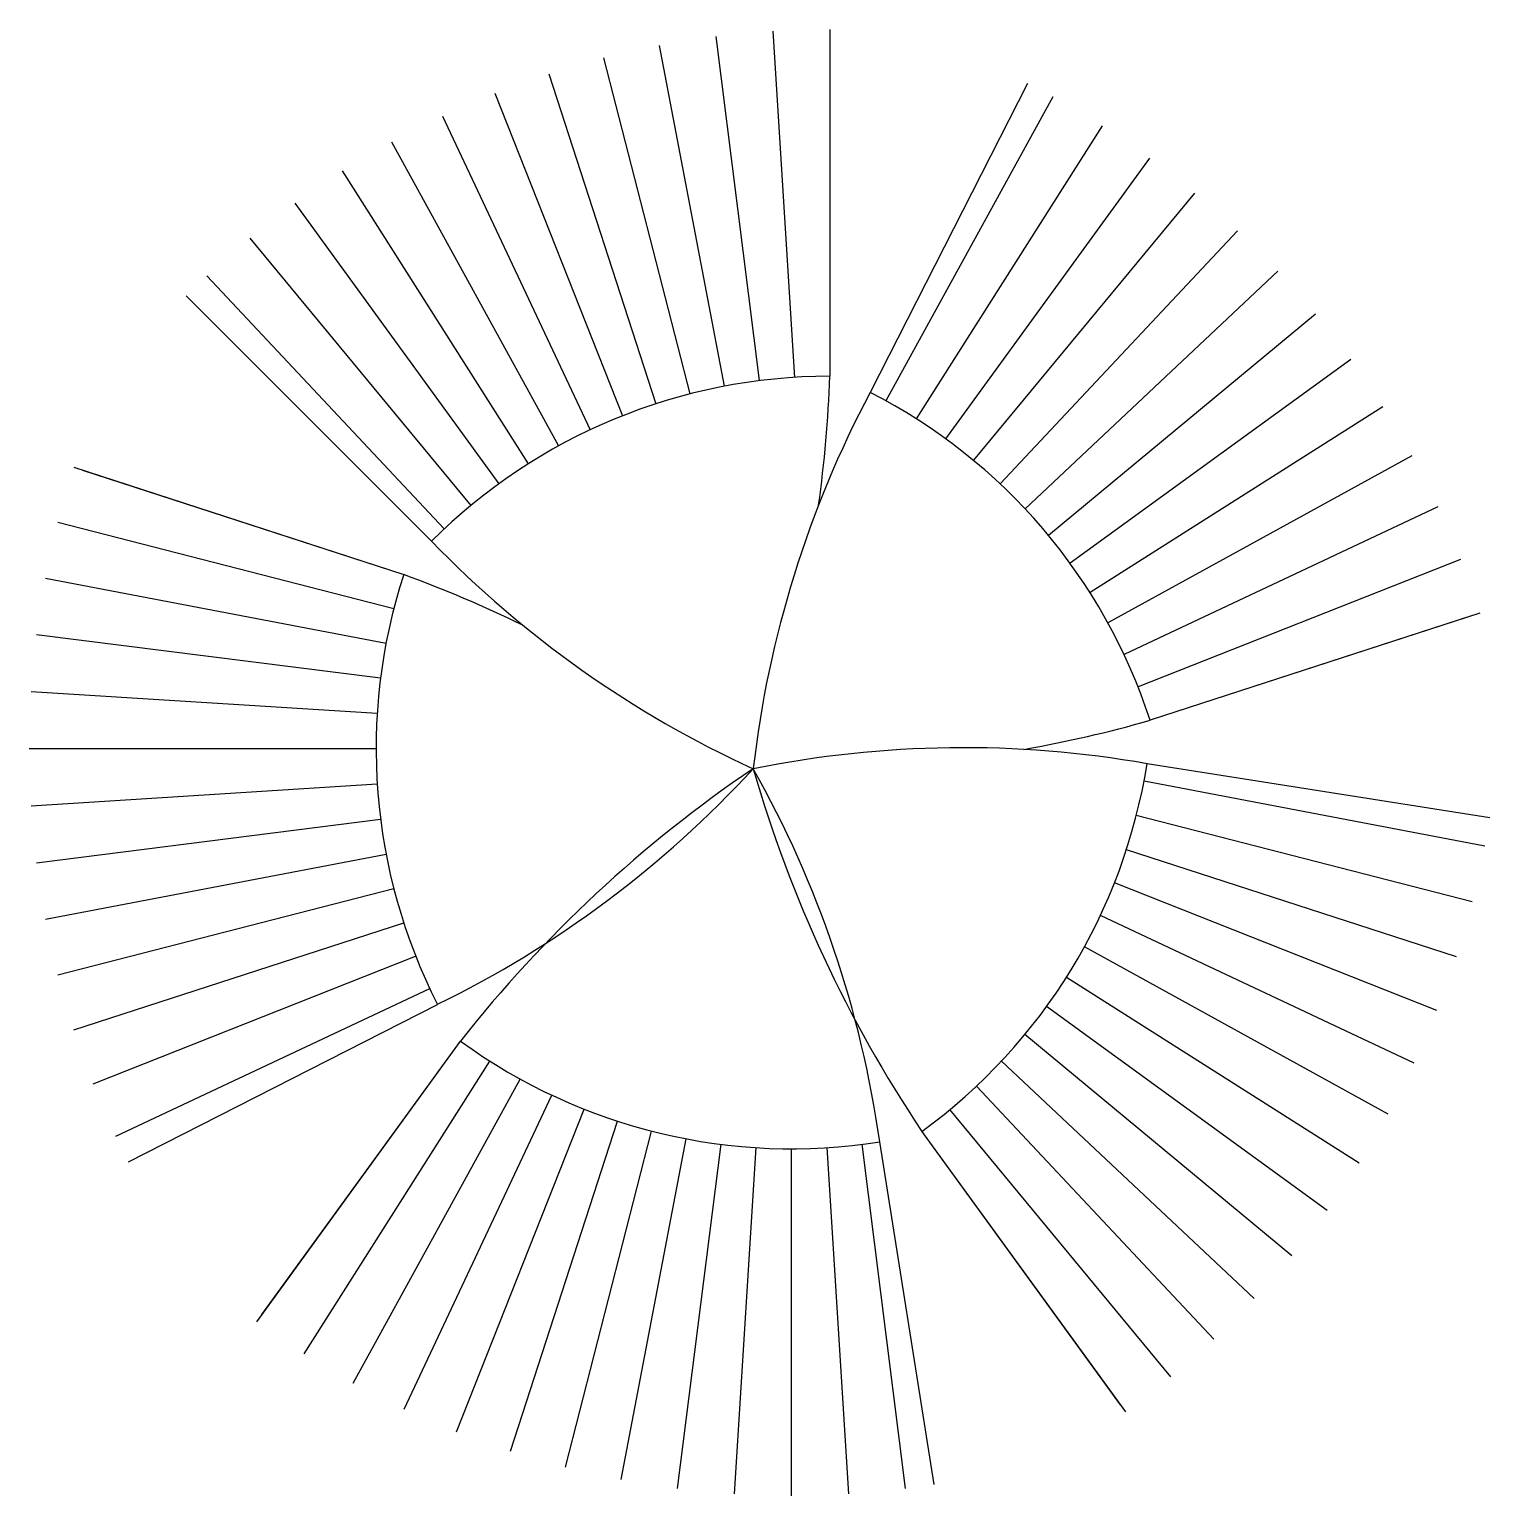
# Model space of a CAD drawing. Extents: x 141.99 to 143.29, y 172.88 to 174.18.
import ezdxf

# ---------------------------------------------------------------- set-up
doc = ezdxf.new("R2010")
doc.units = 0
doc.layers.get('0').update_dxf_attribs({"linetype": 'CONTINUOUS'})

# ---------------------------------------------------------------- blocks, each defined once
blk = doc.blocks.new('A$C6D3E0A5D')
for p, q in [((0.7107, 1.3015), (0.7107, 0.9936)), ((0.6095, 1.2952), (0.648, 0.9897)), ((0.66, 1.2999), (0.6793, 0.9926)), ((0.7107, 1.2936), (0.7107, 0.9936)), ((0.5098, 1.2762), (0.5864, 0.9779)), ((0.5593, 1.2872), (0.617, 0.9848)), ((0.4611, 1.262), (0.5562, 0.9692)), ((0.8863, 1.2536), (0.7465, 0.9792)), ((0.4133, 1.2448), (0.5266, 0.9585)), ((0.9087, 1.2417), (0.7604, 0.9719)), ((0.3667, 1.2246), (0.4978, 0.946)), ((0.9524, 1.2158), (0.7874, 0.9559)), ((0.3215, 1.2016), (0.4698, 0.9318)), ((0.9944, 1.1873), (0.8134, 0.9382)), ((0.2778, 1.1758), (0.4428, 0.9158)), ((0.2358, 1.1472), (0.4168, 0.8981)), ((1.0345, 1.1562), (0.8382, 0.919)), ((1.0726, 1.1226), (0.8618, 0.8982)), ((0.1957, 1.1161), (0.392, 0.8789)), ((0.1577, 1.0826), (0.3684, 0.8581)), ((1.1084, 1.0868), (0.884, 0.876)), ((0.1394, 1.0649), (0.3572, 0.8472)), ((1.142, 1.0487), (0.9048, 0.8524)), ((1.1731, 1.0086), (0.924, 0.8276)), ((1.2016, 0.9666), (0.9417, 0.8016)), ((0.0395, 0.9128), (0.3324, 0.8176)), ((1.2275, 0.9229), (0.9576, 0.7746)), ((0.0471, 0.9103), (0.3324, 0.8176)), ((1.2505, 0.8777), (0.9719, 0.7466)), ((0.0254, 0.864), (0.3236, 0.7874)), ((1.2707, 0.8311), (0.9844, 0.7178)), ((0.0143, 0.8145), (0.3168, 0.7568)), ((1.2879, 0.7834), (0.995, 0.6882)), ((1.2803, 0.7809), (0.995, 0.6882)), ((0.0064, 0.7644), (0.3119, 0.7258)), ((0.0016, 0.7138), (0.3089, 0.6945)), ((0, 0.6631), (0.3079, 0.6631)), ((1.2965, 0.6016), (0.9924, 0.6497)), ((0.0016, 0.6124), (0.3089, 0.6317)), ((1.2921, 0.5766), (0.9897, 0.6343)), ((0.0064, 0.5618), (0.3119, 0.6004)), ((1.2811, 0.527), (0.9828, 0.6036)), ((1.2669, 0.4783), (0.9741, 0.5734)), ((0.0143, 0.5117), (0.3168, 0.5694)), ((0.0254, 0.4622), (0.3236, 0.5388)), ((1.2497, 0.4305), (0.9634, 0.5439)), ((0.0395, 0.4134), (0.3324, 0.5086)), ((1.2295, 0.384), (0.9509, 0.5151)), ((1.2065, 0.3387), (0.9367, 0.4871)), ((0.0567, 0.3657), (0.343, 0.479)), ((1.1807, 0.295), (0.9207, 0.46)), ((0.0769, 0.3191), (0.3555, 0.4502)), ((0.0881, 0.2963), (0.3624, 0.4361)), ((1.1521, 0.2531), (0.903, 0.4341)), ((1.121, 0.213), (0.8838, 0.4092)), ((0.2019, 0.1543), (0.3829, 0.4034)), ((0.2065, 0.1607), (0.3829, 0.4034)), ((0.2439, 0.1258), (0.4089, 0.3857)), ((1.0875, 0.1749), (0.863, 0.3857)), ((0.2876, 0.0999), (0.4359, 0.3698)), ((0.3328, 0.0769), (0.4639, 0.3555)), ((1.0516, 0.139), (0.8408, 0.3635)), ((0.3794, 0.0567), (0.4927, 0.343)), ((1.0135, 0.1054), (0.8172, 0.3427)), ((0.4271, 0.0395), (0.5223, 0.3324)), ((0.4759, 0.0254), (0.5524, 0.3236)), ((0.5254, 0.0143), (0.5831, 0.3168)), ((0.8032, 0.0099), (0.755, 0.3141)), ((0.9734, 0.0743), (0.7924, 0.3234)), ((0.9688, 0.0807), (0.7924, 0.3234)), ((0.5755, 0.0064), (0.6141, 0.3119)), ((0.626, 0.0016), (0.6454, 0.3089)), ((0.6768, 0), (0.6768, 0.3079)), ((0.7275, 0.0016), (0.7082, 0.3089)), ((0.778, 0.0064), (0.7394, 0.3119))]:
    blk.add_line(p, q)
for centre, radius, start, end in [((0.7107, 0.4936), 0.5, 90, 135), ((-0.4365, 1.0368), 1.1481, 352.1063, 357.8437), ((1.5782, 0.5376), 0.9417, 152.0318, 173.4328), ((0.5195, 0.5337), 0.5, 18, 63), ((1.0342, 1.5017), 0.9417, 224.0318, 245.4328), ((0.8079, 0.6631), 0.5, 162, 207), ((-0.0632, -0.2602), 1.1481, 64.1063, 69.8437), ((0.6816, 1.7927), 1.1481, 280.1063, 285.8437), ((0.8294, -0.2778), 0.9417, 80.0318, 101.4328), ((-0.0509, 1.2823), 0.9417, 296.0318, 317.4328), ((1.2856, -0.3059), 1.1481, 124.0582, 141.8437), ((1.746, 0.9628), 1.1481, 196.0582, 213.8437), ((-0.1775, 0.1825), 0.9417, 8.0318, 29.4328), ((0.4985, 0.7279), 0.5, 306, 351), ((0.6768, 0.8079), 0.5, 234, 279)]:
    blk.add_arc(centre, radius, start, end)

msp = doc.modelspace()

# ---------------------------------------------------------------- block references
msp.add_blockref('A$C6D3E0A5D', (141.9936, 172.8751))

doc.saveas('drawing.dxf')
